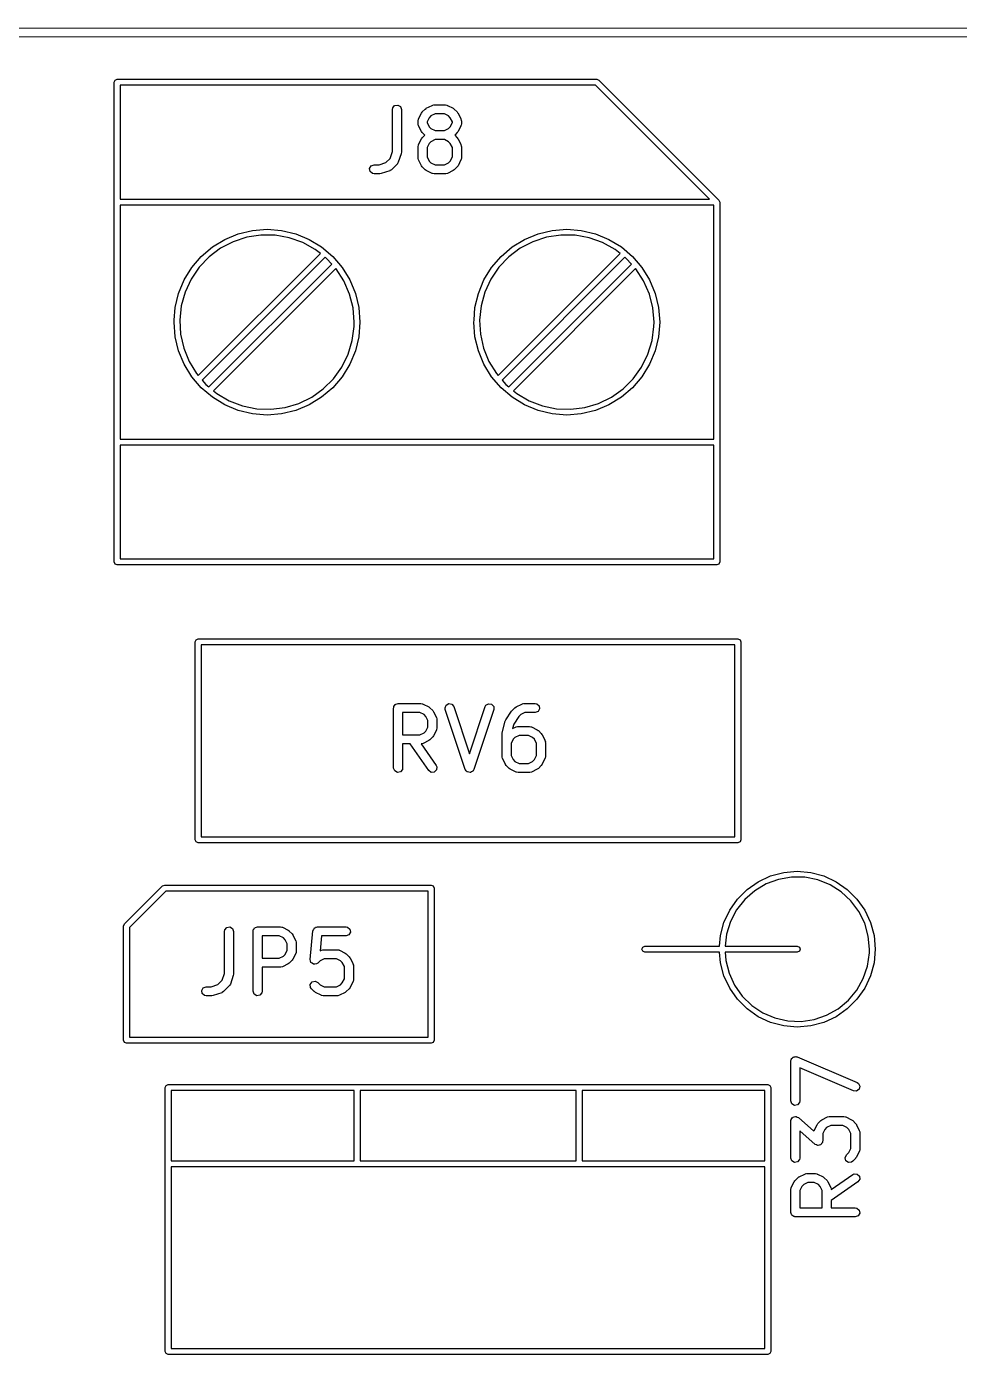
# Model space of a CAD drawing. Extents: x 10 to 287, y -200 to -10.
# Drawn here: x 110.45 to 126.01, y -58.83 to -36.68 of the extents above; entities that cross this region are included whole.
import ezdxf

# ---------------------------------------------------------------- set-up
doc = ezdxf.new("R2010")
doc.units = 0
doc.layers.add('BLACK', color=7, linetype='CONTINUOUS')

msp = doc.modelspace()

# ---------------------------------------------------------------- linework, layer by layer
at = {"layer": 'BLACK', "linetype": 'CONTINUOUS'}
for p, q in [((33.4913, -36.6809), (206.846, -36.7288)), ((206.771, -36.8788), (33.5663, -36.8309)), ((111.915, -37.611), (111.93, -37.5757)), ((111.915, -45.611), (111.915, -37.611)), ((111.93, -37.5757), (111.965, -37.561)), ((111.965, -37.561), (119.965, -37.561)), ((119.965, -37.561), (120, -37.5757)), ((120, -37.5757), (122, -39.5757)), ((112.015, -37.661), (112.015, -39.561)), ((119.944, -37.661), (112.015, -37.661)), ((121.844, -39.561), (119.944, -37.661)), ((116.557, -38.0634), (116.561, -38.0378)), ((116.557, -38.7655), (116.557, -38.0634)), ((116.561, -38.0378), (116.594, -37.9985)), ((116.594, -37.9985), (116.645, -37.9896)), ((116.645, -37.9896), (116.689, -38.0152)), ((116.689, -38.0152), (116.707, -38.0634)), ((116.707, -38.0634), (116.707, -38.7777)), ((117.055, -38.1056), (117.102, -38.058)), ((117.102, -38.058), (117.121, -38.0452)), ((117.121, -38.0452), (117.122, -38.044)), ((117.122, -38.044), (117.217, -37.9963)), ((117.217, -37.9963), (117.242, -37.9889)), ((117.242, -37.9889), (117.246, -37.99)), ((117.246, -37.99), (117.251, -37.9884)), ((117.251, -37.9884), (117.441, -37.9884)), ((117.441, -37.9884), (117.467, -37.9929)), ((117.467, -37.9929), (117.47, -37.9958)), ((117.47, -37.9958), (117.475, -37.9963)), ((117.475, -37.9963), (117.57, -38.044)), ((117.57, -38.044), (117.588, -38.0573)), ((117.588, -38.0573), (117.589, -38.058)), ((117.589, -38.058), (117.637, -38.1056)), ((116.985, -38.2539), (116.99, -38.2282)), ((116.985, -38.3015), (116.985, -38.2539)), ((116.987, -38.3057), (116.985, -38.3015)), ((116.986, -38.3101), (116.987, -38.3057)), ((116.993, -38.3351), (116.986, -38.3101)), ((116.99, -38.2282), (116.993, -38.2248)), ((116.993, -38.2204), (117.041, -38.1251)), ((116.993, -38.2248), (116.993, -38.2204)), ((117.041, -38.1251), (117.054, -38.1071)), ((117.054, -38.1071), (117.055, -38.1056)), ((117.169, -38.2031), (117.135, -38.2716)), ((117.135, -38.2716), (117.135, -38.2838)), ((117.135, -38.2838), (117.169, -38.3523)), ((117.2, -38.1727), (117.169, -38.2031)), ((117.268, -38.1384), (117.2, -38.1727)), ((117.423, -38.1384), (117.268, -38.1384)), ((117.492, -38.1727), (117.423, -38.1384)), ((117.522, -38.2031), (117.492, -38.1727)), ((117.557, -38.2716), (117.522, -38.2031)), ((117.522, -38.3523), (117.557, -38.2838)), ((117.557, -38.2838), (117.557, -38.2716)), ((117.637, -38.1056), (117.65, -38.124)), ((117.65, -38.124), (117.651, -38.1251)), ((117.651, -38.1251), (117.699, -38.2204)), ((117.699, -38.2204), (117.706, -38.2453)), ((117.707, -38.3015), (117.702, -38.3272)), ((117.706, -38.2453), (117.705, -38.2497)), ((117.705, -38.2497), (117.707, -38.2539)), ((117.707, -38.2539), (117.707, -38.3015)), ((117.041, -38.4303), (116.993, -38.3351)), ((117.042, -38.4314), (117.041, -38.4303)), ((117.041, -38.5537), (117.054, -38.5357)), ((117.055, -38.4498), (117.042, -38.4314)), ((117.054, -38.5357), (117.055, -38.5342)), ((117.097, -38.492), (117.055, -38.4498)), ((117.055, -38.5342), (117.097, -38.492)), ((117.169, -38.3523), (117.2, -38.3827)), ((117.2, -38.3827), (117.268, -38.417)), ((117.268, -38.417), (117.423, -38.417)), ((117.423, -38.417), (117.492, -38.3827)), ((117.492, -38.3827), (117.522, -38.3523)), ((117.637, -38.4498), (117.595, -38.492)), ((117.595, -38.492), (117.637, -38.5342)), ((117.638, -38.4483), (117.637, -38.4498)), ((117.637, -38.5342), (117.65, -38.5526)), ((117.651, -38.4303), (117.638, -38.4483)), ((117.699, -38.3351), (117.651, -38.4303)), ((117.702, -38.3272), (117.699, -38.3306)), ((117.699, -38.3306), (117.699, -38.3351)), ((116.985, -38.6825), (116.99, -38.6568)), ((116.985, -38.8729), (116.985, -38.6825)), ((116.99, -38.6568), (116.993, -38.6534)), ((116.993, -38.6489), (117.041, -38.5537)), ((116.993, -38.6534), (116.993, -38.6489)), ((117.169, -38.6317), (117.135, -38.7002)), ((117.135, -38.7002), (117.135, -38.8552)), ((117.2, -38.6013), (117.169, -38.6317)), ((117.268, -38.567), (117.2, -38.6013)), ((117.423, -38.567), (117.268, -38.567)), ((117.492, -38.6013), (117.423, -38.567)), ((117.522, -38.6317), (117.492, -38.6013)), ((117.557, -38.7002), (117.522, -38.6317)), ((117.557, -38.8552), (117.557, -38.7002)), ((117.65, -38.5526), (117.651, -38.5537)), ((117.651, -38.5537), (117.699, -38.6489)), ((117.699, -38.6489), (117.706, -38.6739)), ((117.706, -38.6739), (117.705, -38.6783)), ((117.705, -38.6783), (117.707, -38.6825)), ((117.707, -38.6825), (117.707, -38.8729)), ((116.334, -38.9884), (116.448, -38.9503)), ((116.448, -38.9503), (116.518, -38.8801)), ((116.518, -38.8801), (116.557, -38.7655)), ((116.637, -38.9736), (116.542, -39.0688)), ((116.639, -38.9695), (116.637, -38.9736)), ((116.643, -38.9672), (116.639, -38.9695)), ((116.655, -38.9443), (116.643, -38.9672)), ((116.703, -38.8014), (116.655, -38.9443)), ((116.707, -38.7777), (116.703, -38.7998)), ((116.703, -38.7998), (116.703, -38.8014)), ((116.987, -38.8772), (116.985, -38.8729)), ((116.986, -38.8815), (116.987, -38.8772)), ((116.993, -38.9065), (116.986, -38.8815)), ((117.041, -39.0017), (116.993, -38.9065)), ((117.135, -38.8552), (117.169, -38.9238)), ((117.169, -38.9238), (117.2, -38.9542)), ((117.2, -38.9542), (117.268, -38.9884)), ((117.423, -38.9884), (117.492, -38.9542)), ((117.492, -38.9542), (117.522, -38.9238)), ((117.522, -38.9238), (117.557, -38.8552)), ((117.699, -38.9065), (117.651, -39.0017)), ((117.702, -38.8986), (117.699, -38.902)), ((117.699, -38.902), (117.699, -38.9065)), ((117.707, -38.8729), (117.702, -38.8986)), ((116.177, -39.0504), (116.203, -39.006)), ((116.186, -39.1009), (116.177, -39.0504)), ((116.225, -39.1339), (116.186, -39.1009)), ((116.203, -39.006), (116.251, -38.9884)), ((116.251, -39.1384), (116.225, -39.1339)), ((116.251, -38.9884), (116.334, -38.9884)), ((116.346, -39.1384), (116.251, -39.1384)), ((116.347, -39.1379), (116.346, -39.1384)), ((116.37, -39.1346), (116.347, -39.1379)), ((116.513, -39.087), (116.37, -39.1346)), ((116.516, -39.0842), (116.513, -39.087)), ((116.521, -39.0838), (116.516, -39.0842)), ((116.542, -39.0688), (116.521, -39.0838)), ((117.042, -39.0029), (117.041, -39.0017)), ((117.055, -39.0212), (117.042, -39.0029)), ((117.102, -39.0688), (117.055, -39.0212)), ((117.104, -39.0695), (117.102, -39.0688)), ((117.122, -39.0829), (117.104, -39.0695)), ((117.217, -39.1305), (117.122, -39.0829)), ((117.222, -39.131), (117.217, -39.1305)), ((117.225, -39.1339), (117.222, -39.131)), ((117.251, -39.1384), (117.225, -39.1339)), ((117.441, -39.1384), (117.251, -39.1384)), ((117.268, -38.9884), (117.423, -38.9884)), ((117.445, -39.1369), (117.441, -39.1384)), ((117.45, -39.1379), (117.445, -39.1369)), ((117.475, -39.1305), (117.45, -39.1379)), ((117.57, -39.0829), (117.475, -39.1305)), ((117.571, -39.0817), (117.57, -39.0829)), ((117.589, -39.0688), (117.571, -39.0817)), ((117.637, -39.0212), (117.589, -39.0688)), ((117.638, -39.0197), (117.637, -39.0212)), ((117.651, -39.0017), (117.638, -39.0197)), ((112.015, -39.561), (121.844, -39.561)), ((122, -39.5757), (122.015, -39.611)), ((122.015, -39.611), (122.015, -45.611)), ((112.015, -39.661), (112.015, -43.561)), ((121.915, -39.661), (112.015, -39.661)), ((121.915, -43.561), (121.915, -39.661)), ((113.986, -40.1369), (114.223, -40.0801)), ((114.223, -40.0801), (114.465, -40.061)), ((114.465, -40.061), (114.707, -40.0801)), ((114.707, -40.0801), (114.944, -40.1369)), ((118.986, -40.1369), (119.223, -40.0801)), ((119.223, -40.0801), (119.465, -40.061)), ((119.465, -40.061), (119.707, -40.0801)), ((119.707, -40.0801), (119.944, -40.1369)), ((113.554, -40.3571), (113.761, -40.23)), ((113.901, -40.2698), (113.69, -40.3799)), ((113.761, -40.23), (113.986, -40.1369)), ((114.128, -40.1957), (113.901, -40.2698)), ((114.364, -40.1596), (114.128, -40.1957)), ((114.602, -40.1625), (114.364, -40.1596)), ((114.837, -40.2043), (114.602, -40.1625)), ((115.061, -40.2839), (114.837, -40.2043)), ((114.944, -40.1369), (115.169, -40.23)), ((115.27, -40.3992), (115.061, -40.2839)), ((115.169, -40.23), (115.376, -40.3571)), ((118.554, -40.3571), (118.761, -40.23)), ((118.901, -40.2698), (118.69, -40.3799)), ((118.761, -40.23), (118.986, -40.1369)), ((119.128, -40.1957), (118.901, -40.2698)), ((119.364, -40.1596), (119.128, -40.1957)), ((119.602, -40.1625), (119.364, -40.1596)), ((119.837, -40.2043), (119.602, -40.1625)), ((120.061, -40.2839), (119.837, -40.2043)), ((119.944, -40.1369), (120.169, -40.23)), ((120.27, -40.3992), (120.061, -40.2839)), ((120.169, -40.23), (120.376, -40.3571)), ((113.211, -40.7), (113.369, -40.515)), ((113.319, -42.5031), (115.355, -40.4662)), ((113.499, -40.523), (113.334, -40.6954)), ((113.369, -40.515), (113.554, -40.3571)), ((115.434, -40.5286), (113.385, -42.5789)), ((113.69, -40.3799), (113.499, -40.523)), ((115.355, -40.4662), (115.27, -40.3992)), ((115.376, -40.3571), (115.561, -40.515)), ((115.457, -40.5469), (115.434, -40.5286)), ((115.561, -40.515), (115.719, -40.7)), ((118.211, -40.7), (118.369, -40.515)), ((118.319, -42.5031), (120.356, -40.4667)), ((118.499, -40.523), (118.334, -40.6954)), ((118.369, -40.515), (118.554, -40.3571)), ((120.435, -40.5291), (118.385, -42.5789)), ((118.69, -40.3799), (118.499, -40.523)), ((120.356, -40.4667), (120.27, -40.3992)), ((120.376, -40.3571), (120.561, -40.515)), ((120.457, -40.5469), (120.435, -40.5291)), ((120.561, -40.515), (120.719, -40.7)), ((113.084, -40.9074), (113.211, -40.7)), ((113.334, -40.6954), (113.2, -40.8924)), ((113.497, -42.6917), (115.545, -40.6428)), ((115.612, -40.7169), (113.574, -42.7559)), ((115.545, -40.6428), (115.457, -40.5469)), ((115.618, -40.7233), (115.612, -40.7169)), ((115.747, -40.9235), (115.618, -40.7233)), ((115.719, -40.7), (115.846, -40.9074)), ((118.084, -40.9074), (118.211, -40.7)), ((118.334, -40.6954), (118.2, -40.8924)), ((118.497, -42.6917), (120.545, -40.6433)), ((120.612, -40.7174), (118.574, -42.7559)), ((120.545, -40.6433), (120.457, -40.5469)), ((120.618, -40.7233), (120.612, -40.7174)), ((120.747, -40.9235), (120.618, -40.7233)), ((120.719, -40.7), (120.846, -40.9074)), ((112.991, -41.1321), (113.084, -40.9074)), ((113.2, -40.8924), (113.1, -41.1086)), ((115.842, -41.1422), (115.747, -40.9235)), ((115.846, -40.9074), (115.939, -41.1321)), ((117.991, -41.1321), (118.084, -40.9074)), ((118.2, -40.8924), (118.1, -41.1086)), ((120.842, -41.1422), (120.747, -40.9235)), ((120.846, -40.9074), (120.939, -41.1321)), ((112.934, -41.3686), (112.991, -41.1321)), ((113.1, -41.1086), (113.036, -41.3384)), ((115.9, -41.3734), (115.842, -41.1422)), ((115.939, -41.1321), (115.996, -41.3686)), ((117.934, -41.3686), (117.991, -41.1321)), ((118.1, -41.1086), (118.036, -41.3384)), ((120.9, -41.3734), (120.842, -41.1422)), ((120.939, -41.1321), (120.996, -41.3686)), ((112.918, -41.5755), (112.934, -41.3686)), ((113.036, -41.3384), (113.01, -41.5755)), ((115.92, -41.611), (115.9, -41.3734)), ((115.996, -41.3686), (116.015, -41.611)), ((117.918, -41.5755), (117.934, -41.3686)), ((118.036, -41.3384), (118.01, -41.5755)), ((120.92, -41.611), (120.9, -41.3734)), ((120.996, -41.3686), (121.015, -41.611)), ((112.915, -41.611), (112.918, -41.5755)), ((112.934, -41.8535), (112.915, -41.611)), ((113.01, -41.5755), (113.024, -41.8135)), ((115.918, -41.6821), (115.92, -41.611)), ((116.015, -41.611), (115.996, -41.8535)), ((117.915, -41.611), (117.918, -41.5755)), ((117.934, -41.8535), (117.915, -41.611)), ((118.01, -41.5755), (118.024, -41.8135)), ((120.918, -41.6821), (120.92, -41.611)), ((121.015, -41.611), (120.996, -41.8535)), ((112.991, -42.09), (112.934, -41.8535)), ((113.024, -41.8135), (113.077, -42.0461)), ((115.887, -41.9185), (115.918, -41.6821)), ((115.996, -41.8535), (115.939, -42.09)), ((117.991, -42.09), (117.934, -41.8535)), ((118.024, -41.8135), (118.077, -42.0461)), ((120.887, -41.9185), (120.918, -41.6821)), ((120.996, -41.8535), (120.939, -42.09)), ((113.077, -42.0461), (113.166, -42.2671)), ((115.818, -42.1467), (115.887, -41.9185)), ((118.077, -42.0461), (118.166, -42.2671)), ((120.818, -42.1467), (120.887, -41.9185)), ((113.084, -42.3147), (112.991, -42.09)), ((113.166, -42.2671), (113.291, -42.4704)), ((115.712, -42.3604), (115.818, -42.1467)), ((115.939, -42.09), (115.846, -42.3147)), ((118.084, -42.3147), (117.991, -42.09)), ((118.166, -42.2671), (118.291, -42.4704)), ((120.712, -42.3604), (120.818, -42.1467)), ((120.939, -42.09), (120.846, -42.3147)), ((113.211, -42.5221), (113.084, -42.3147)), ((113.369, -42.7071), (113.211, -42.5221)), ((113.291, -42.4704), (113.319, -42.5031)), ((115.719, -42.5221), (115.561, -42.7071)), ((115.573, -42.554), (115.712, -42.3604)), ((115.846, -42.3147), (115.719, -42.5221)), ((118.211, -42.5221), (118.084, -42.3147)), ((118.369, -42.7071), (118.211, -42.5221)), ((118.291, -42.4704), (118.319, -42.5031)), ((120.719, -42.5221), (120.561, -42.7071)), ((120.573, -42.554), (120.712, -42.3604)), ((120.846, -42.3147), (120.719, -42.5221)), ((113.554, -42.865), (113.369, -42.7071)), ((113.385, -42.5789), (113.447, -42.6506)), ((113.447, -42.6506), (113.497, -42.6917)), ((115.21, -42.8608), (115.404, -42.7223)), ((115.561, -42.7071), (115.376, -42.865)), ((115.404, -42.7223), (115.573, -42.554)), ((118.554, -42.865), (118.369, -42.7071)), ((118.385, -42.5789), (118.447, -42.6506)), ((118.447, -42.6506), (118.497, -42.6917)), ((120.21, -42.8608), (120.404, -42.7223)), ((120.561, -42.7071), (120.376, -42.865)), ((120.404, -42.7223), (120.573, -42.554)), ((113.761, -42.9921), (113.554, -42.865)), ((113.574, -42.7559), (113.63, -42.8029)), ((113.63, -42.8029), (113.836, -42.9232)), ((113.836, -42.9232), (114.059, -43.0082)), ((114.768, -43.0342), (114.996, -42.9657)), ((114.996, -42.9657), (115.21, -42.8608)), ((115.376, -42.865), (115.169, -42.9921)), ((118.761, -42.9921), (118.554, -42.865)), ((118.574, -42.7559), (118.63, -42.8029)), ((118.63, -42.8029), (118.836, -42.9232)), ((118.836, -42.9232), (119.059, -43.0082)), ((119.768, -43.0342), (119.996, -42.9657)), ((119.996, -42.9657), (120.21, -42.8608)), ((120.376, -42.865), (120.169, -42.9921)), ((113.986, -43.0852), (113.761, -42.9921)), ((114.223, -43.142), (113.986, -43.0852)), ((114.059, -43.0082), (114.293, -43.0558)), ((114.465, -43.161), (114.223, -43.142)), ((114.293, -43.0558), (114.531, -43.0645)), ((114.707, -43.142), (114.465, -43.161)), ((114.531, -43.0645), (114.768, -43.0342)), ((114.944, -43.0852), (114.707, -43.142)), ((115.169, -42.9921), (114.944, -43.0852)), ((118.986, -43.0852), (118.761, -42.9921)), ((119.223, -43.142), (118.986, -43.0852)), ((119.059, -43.0082), (119.293, -43.0558)), ((119.465, -43.161), (119.223, -43.142)), ((119.293, -43.0558), (119.531, -43.0645)), ((119.707, -43.142), (119.465, -43.161)), ((119.531, -43.0645), (119.768, -43.0342)), ((119.944, -43.0852), (119.707, -43.142)), ((120.169, -42.9921), (119.944, -43.0852)), ((112.015, -43.561), (121.915, -43.561)), ((112.015, -43.661), (112.015, -45.561)), ((121.915, -43.661), (112.015, -43.661)), ((121.915, -45.561), (121.915, -43.661)), ((111.93, -45.6464), (111.915, -45.611)), ((112.015, -45.561), (121.915, -45.561)), ((122.015, -45.611), (122, -45.6464)), ((111.965, -45.661), (111.93, -45.6464)), ((121.965, -45.661), (111.965, -45.661)), ((122, -45.6464), (121.965, -45.661)), ((113.269, -46.946), (113.284, -46.9107)), ((113.269, -50.246), (113.269, -46.946)), ((113.284, -46.9107), (113.319, -46.896)), ((113.319, -46.896), (122.319, -46.896)), ((122.319, -46.896), (122.354, -46.9107)), ((122.354, -46.9107), (122.369, -46.946)), ((122.369, -46.946), (122.369, -50.246)), ((113.369, -46.996), (113.369, -50.196)), ((122.269, -46.996), (113.369, -46.996)), ((122.269, -50.196), (122.269, -46.996)), ((116.577, -48.0484), (116.579, -48.0387)), ((116.577, -49.0484), (116.577, -48.0484)), ((116.578, -48.0354), (116.58, -48.0325)), ((116.579, -48.0387), (116.578, -48.0354)), ((116.58, -48.0325), (116.582, -48.0228)), ((116.582, -48.0228), (116.594, -48.0078)), ((116.594, -48.0078), (116.604, -47.991)), ((116.604, -47.991), (116.61, -47.9887)), ((116.61, -47.9887), (116.615, -47.9835)), ((116.615, -47.9835), (116.634, -47.9801)), ((116.634, -47.9801), (116.652, -47.9734)), ((116.652, -47.9734), (117.033, -47.9734)), ((117.033, -47.9734), (117.059, -47.9779)), ((117.059, -47.9779), (117.062, -47.9808)), ((117.062, -47.9808), (117.067, -47.9813)), ((117.067, -47.9813), (117.162, -48.029)), ((117.162, -48.029), (117.18, -48.0423)), ((117.18, -48.0423), (117.181, -48.043)), ((117.181, -48.043), (117.229, -48.0906)), ((117.434, -48.0464), (117.453, -47.9987)), ((117.438, -48.0721), (117.434, -48.0464)), ((117.453, -47.9987), (117.498, -47.9742)), ((117.498, -47.9742), (117.549, -47.9845)), ((117.549, -47.9845), (117.58, -48.0247)), ((117.58, -48.0247), (117.843, -48.8113)), ((117.843, -48.8113), (118.105, -48.0247)), ((118.105, -48.0247), (118.117, -48.0018)), ((118.117, -48.0018), (118.161, -47.9749)), ((118.161, -47.9749), (118.212, -47.9825)), ((118.212, -47.9825), (118.246, -48.0209)), ((118.246, -48.0209), (118.247, -48.0721)), ((118.552, -48.0906), (118.599, -48.043)), ((118.599, -48.043), (118.618, -48.0302)), ((118.618, -48.0302), (118.619, -48.029)), ((118.619, -48.029), (118.714, -47.9813)), ((118.714, -47.9813), (118.739, -47.9739)), ((118.739, -47.9739), (118.743, -47.975)), ((118.743, -47.975), (118.747, -47.9734)), ((118.747, -47.9734), (118.938, -47.9734)), ((118.938, -47.9734), (118.964, -47.9779)), ((118.964, -47.9779), (119.003, -48.0109)), ((119.012, -48.0614), (118.986, -48.1059)), ((119.003, -48.0109), (119.012, -48.0614)), ((116.727, -48.1234), (116.727, -48.4972)), ((117.015, -48.1234), (116.727, -48.1234)), ((117.084, -48.1577), (117.015, -48.1234)), ((117.114, -48.1881), (117.084, -48.1577)), ((117.149, -48.2566), (117.114, -48.1881)), ((117.149, -48.3641), (117.149, -48.2566)), ((117.229, -48.0906), (117.242, -48.109)), ((117.242, -48.109), (117.243, -48.1101)), ((117.243, -48.1101), (117.291, -48.2054)), ((117.291, -48.2054), (117.298, -48.2303)), ((117.298, -48.2303), (117.297, -48.2347)), ((117.297, -48.2347), (117.299, -48.2389)), ((117.299, -48.2389), (117.299, -48.3818)), ((117.772, -49.0721), (117.438, -48.0721)), ((118.247, -48.0721), (117.914, -49.0721)), ((118.389, -48.4588), (118.437, -48.2683)), ((118.437, -48.2683), (118.447, -48.2453)), ((118.447, -48.2449), (118.542, -48.1021)), ((118.447, -48.2453), (118.447, -48.2449)), ((118.542, -48.1021), (118.55, -48.0938)), ((118.55, -48.0938), (118.552, -48.0906)), ((118.663, -48.1914), (118.579, -48.3173)), ((118.697, -48.1577), (118.663, -48.1914)), ((118.765, -48.1234), (118.697, -48.1577)), ((118.938, -48.1234), (118.765, -48.1234)), ((118.986, -48.1059), (118.938, -48.1234)), ((116.727, -48.4972), (117.015, -48.4972)), ((117.015, -48.4972), (117.084, -48.463)), ((117.084, -48.463), (117.114, -48.4326)), ((117.114, -48.4326), (117.149, -48.3641)), ((117.291, -48.4153), (117.243, -48.5105)), ((117.294, -48.4074), (117.291, -48.4108)), ((117.291, -48.4108), (117.291, -48.4153)), ((117.299, -48.3818), (117.294, -48.4074)), ((118.387, -48.477), (118.389, -48.4623)), ((118.387, -48.8579), (118.387, -48.477)), ((118.389, -48.4623), (118.389, -48.4588)), ((118.579, -48.3173), (118.56, -48.3914)), ((118.56, -48.3914), (118.619, -48.3623)), ((118.67, -48.5044), (118.601, -48.5386)), ((118.619, -48.3623), (118.644, -48.3549)), ((118.644, -48.3549), (118.648, -48.3559)), ((118.648, -48.3559), (118.652, -48.3544)), ((118.652, -48.3544), (118.843, -48.3544)), ((118.825, -48.5044), (118.67, -48.5044)), ((118.893, -48.5386), (118.825, -48.5044)), ((118.843, -48.3544), (118.868, -48.3589)), ((118.868, -48.3589), (118.872, -48.3618)), ((118.872, -48.3618), (118.876, -48.3623)), ((118.876, -48.3623), (118.971, -48.4099)), ((118.971, -48.4099), (118.989, -48.4233)), ((118.989, -48.4233), (118.991, -48.424)), ((118.991, -48.424), (119.039, -48.4716)), ((119.039, -48.4716), (119.051, -48.4899)), ((119.051, -48.4899), (119.053, -48.4911)), ((119.053, -48.4911), (119.1, -48.5863)), ((116.851, -48.6472), (116.727, -48.6472)), ((116.727, -48.6472), (116.727, -49.0484)), ((117.162, -49.0914), (116.851, -48.6472)), ((117.037, -48.6457), (117.034, -48.6469)), ((117.034, -48.6469), (117.285, -49.0054)), ((117.042, -48.6467), (117.037, -48.6457)), ((117.067, -48.6393), (117.042, -48.6467)), ((117.162, -48.5917), (117.067, -48.6393)), ((117.163, -48.5905), (117.162, -48.5917)), ((117.181, -48.5776), (117.163, -48.5905)), ((117.229, -48.53), (117.181, -48.5776)), ((117.23, -48.5285), (117.229, -48.53)), ((117.243, -48.5105), (117.23, -48.5285)), ((118.571, -48.569), (118.537, -48.6376)), ((118.537, -48.6376), (118.537, -48.8402)), ((118.601, -48.5386), (118.571, -48.569)), ((118.924, -48.569), (118.893, -48.5386)), ((118.958, -48.6376), (118.924, -48.569)), ((118.958, -48.8402), (118.958, -48.6376)), ((119.1, -48.5863), (119.108, -48.6113)), ((119.108, -48.6113), (119.107, -48.6156)), ((119.107, -48.6156), (119.108, -48.6199)), ((119.108, -48.6199), (119.108, -48.8579)), ((118.388, -48.8622), (118.387, -48.8579)), ((118.387, -48.8665), (118.388, -48.8622)), ((118.395, -48.8915), (118.387, -48.8665)), ((118.442, -48.9867), (118.395, -48.8915)), ((118.537, -48.8402), (118.571, -48.9088)), ((118.571, -48.9088), (118.601, -48.9392)), ((118.601, -48.9392), (118.67, -48.9734)), ((118.825, -48.9734), (118.893, -48.9392)), ((118.893, -48.9392), (118.924, -48.9088)), ((118.924, -48.9088), (118.958, -48.8402)), ((119.1, -48.8915), (119.053, -48.9867)), ((119.101, -48.887), (119.1, -48.8915)), ((119.104, -48.8836), (119.101, -48.887)), ((119.108, -48.8579), (119.104, -48.8836)), ((116.595, -49.0966), (116.577, -49.0484)), ((116.639, -49.1223), (116.595, -49.0966)), ((116.69, -49.1134), (116.639, -49.1223)), ((116.723, -49.0741), (116.69, -49.1134)), ((116.727, -49.0484), (116.723, -49.0741)), ((117.204, -49.1209), (117.162, -49.0914)), ((117.255, -49.1164), (117.204, -49.1209)), ((117.292, -49.0801), (117.255, -49.1164)), ((117.285, -49.0054), (117.296, -49.029)), ((117.296, -49.029), (117.292, -49.0801)), ((117.773, -49.0738), (117.772, -49.0721)), ((117.773, -49.076), (117.773, -49.0738)), ((117.789, -49.0938), (117.773, -49.076)), ((117.803, -49.1123), (117.789, -49.0938)), ((117.806, -49.1128), (117.803, -49.1123)), ((117.807, -49.1144), (117.806, -49.1128)), ((117.83, -49.1179), (117.807, -49.1144)), ((117.854, -49.1226), (117.83, -49.1179)), ((117.856, -49.1216), (117.854, -49.1226)), ((117.858, -49.1219), (117.856, -49.1216)), ((117.878, -49.1095), (117.858, -49.1219)), ((117.899, -49.0982), (117.878, -49.1095)), ((117.9, -49.0962), (117.899, -49.0982)), ((117.901, -49.095), (117.9, -49.0962)), ((117.914, -49.0721), (117.901, -49.095)), ((118.443, -48.9879), (118.442, -48.9867)), ((118.456, -49.0062), (118.443, -48.9879)), ((118.504, -49.0538), (118.456, -49.0062)), ((118.505, -49.0545), (118.504, -49.0538)), ((118.523, -49.0679), (118.505, -49.0545)), ((118.619, -49.1155), (118.523, -49.0679)), ((118.623, -49.116), (118.619, -49.1155)), ((118.627, -49.1189), (118.623, -49.116)), ((118.652, -49.1234), (118.627, -49.1189)), ((118.843, -49.1234), (118.652, -49.1234)), ((118.67, -48.9734), (118.825, -48.9734)), ((118.847, -49.1219), (118.843, -49.1234)), ((118.851, -49.1229), (118.847, -49.1219)), ((118.876, -49.1155), (118.851, -49.1229)), ((118.971, -49.0679), (118.876, -49.1155)), ((118.973, -49.0667), (118.971, -49.0679)), ((118.991, -49.0538), (118.973, -49.0667)), ((119.039, -49.0062), (118.991, -49.0538)), ((119.053, -48.9867), (119.039, -49.0047)), ((119.039, -49.0047), (119.039, -49.0062)), ((113.284, -50.2814), (113.269, -50.246)), ((113.369, -50.196), (122.269, -50.196)), ((122.369, -50.246), (122.354, -50.2814)), ((113.319, -50.296), (113.284, -50.2814)), ((122.319, -50.296), (113.319, -50.296)), ((122.354, -50.2814), (122.319, -50.296)), ((122.659, -50.9442), (122.864, -50.8484)), ((122.997, -50.9059), (122.79, -50.9823)), ((122.864, -50.8484), (123.083, -50.7897)), ((123.214, -50.8686), (122.997, -50.9059)), ((123.083, -50.7897), (123.309, -50.77)), ((123.435, -50.8715), (123.214, -50.8686)), ((123.309, -50.77), (123.535, -50.7897)), ((123.651, -50.9145), (123.435, -50.8715)), ((123.535, -50.7897), (123.753, -50.8484)), ((123.856, -50.9962), (123.651, -50.9145)), ((123.753, -50.8484), (123.959, -50.9442)), ((112.089, -51.6496), (112.724, -51.0146)), ((112.78, -51.1), (112.174, -51.7057)), ((112.724, -51.0146), (112.759, -51)), ((112.759, -51), (117.204, -51)), ((117.154, -51.1), (112.78, -51.1)), ((117.154, -53.54), (117.154, -51.1)), ((117.204, -51), (117.239, -51.0146)), ((117.239, -51.0146), (117.254, -51.05)), ((117.254, -51.05), (117.254, -53.59)), ((122.313, -51.2344), (122.473, -51.0741)), ((122.601, -51.095), (122.435, -51.2404)), ((122.473, -51.0741), (122.659, -50.9442)), ((122.79, -50.9823), (122.601, -51.095)), ((124.043, -51.1139), (123.856, -50.9962)), ((123.959, -50.9442), (124.144, -51.0741)), ((124.204, -51.2636), (124.043, -51.1139)), ((124.144, -51.0741), (124.305, -51.2344)), ((122.183, -51.42), (122.313, -51.2344)), ((122.435, -51.2404), (122.298, -51.4136)), ((124.336, -51.4403), (124.204, -51.2636)), ((124.305, -51.2344), (124.435, -51.42)), ((122.087, -51.6254), (122.183, -51.42)), ((122.298, -51.4136), (122.195, -51.6088)), ((124.434, -51.6381), (124.336, -51.4403)), ((124.435, -51.42), (124.53, -51.6254)), ((112.074, -51.685), (112.089, -51.6496)), ((112.074, -53.59), (112.074, -51.685)), ((112.174, -51.7057), (112.174, -53.54)), ((113.756, -51.7724), (113.76, -51.7467)), ((113.756, -52.4745), (113.756, -51.7724)), ((113.76, -51.7467), (113.793, -51.7074)), ((113.793, -51.7074), (113.844, -51.6985)), ((113.844, -51.6985), (113.888, -51.7242)), ((113.888, -51.7242), (113.906, -51.7724)), ((113.906, -51.7724), (113.906, -52.4867)), ((114.232, -51.7724), (114.233, -51.7626)), ((114.232, -52.7724), (114.232, -51.7724)), ((114.233, -51.7594), (114.235, -51.7565)), ((114.233, -51.7626), (114.233, -51.7594)), ((114.235, -51.7565), (114.236, -51.7467)), ((114.236, -51.7467), (114.249, -51.7318)), ((114.249, -51.7318), (114.259, -51.7149)), ((114.259, -51.7149), (114.265, -51.7126)), ((114.265, -51.7126), (114.269, -51.7074)), ((114.269, -51.7074), (114.288, -51.704)), ((114.288, -51.704), (114.307, -51.6974)), ((114.307, -51.6974), (114.688, -51.6974)), ((114.688, -51.6974), (114.713, -51.7019)), ((114.713, -51.7019), (114.717, -51.7048)), ((114.717, -51.7048), (114.721, -51.7053)), ((114.721, -51.7053), (114.816, -51.7529)), ((114.816, -51.7529), (114.834, -51.7663)), ((114.834, -51.7663), (114.836, -51.767)), ((114.836, -51.767), (114.884, -51.8146)), ((114.884, -51.8146), (114.896, -51.833)), ((115.184, -52.2411), (115.232, -51.7649)), ((115.232, -51.7649), (115.233, -51.7611)), ((115.233, -51.7594), (115.234, -51.7567)), ((115.233, -51.7611), (115.233, -51.7594)), ((115.234, -51.7567), (115.239, -51.7398)), ((115.239, -51.7398), (115.251, -51.7287)), ((115.251, -51.7287), (115.259, -51.7149)), ((115.259, -51.7149), (115.268, -51.7113)), ((115.268, -51.7113), (115.276, -51.704)), ((115.276, -51.704), (115.292, -51.7028)), ((115.292, -51.7028), (115.307, -51.6974)), ((115.307, -51.6974), (115.783, -51.6974)), ((115.783, -51.6974), (115.809, -51.7019)), ((115.809, -51.7019), (115.848, -51.7349)), ((115.857, -51.7854), (115.831, -51.8298)), ((115.848, -51.7349), (115.857, -51.7854)), ((122.029, -51.8443), (122.087, -51.6254)), ((122.13, -51.8194), (122.106, -52.02)), ((122.195, -51.6088), (122.13, -51.8194)), ((124.494, -51.8504), (124.434, -51.6381)), ((124.53, -51.6254), (124.589, -51.8443)), ((114.382, -51.8474), (114.382, -52.2212)), ((114.67, -51.8474), (114.382, -51.8474)), ((114.738, -51.8816), (114.67, -51.8474)), ((114.769, -51.912), (114.738, -51.8816)), ((114.803, -51.9806), (114.769, -51.912)), ((114.803, -52.088), (114.803, -51.9806)), ((114.896, -51.833), (114.898, -51.8341)), ((114.898, -51.8341), (114.945, -51.9293)), ((114.945, -51.9293), (114.953, -51.9543)), ((114.953, -51.9543), (114.952, -51.9586)), ((114.952, -51.9586), (114.953, -51.9629)), ((114.953, -51.9629), (114.953, -52.1057)), ((115.375, -51.8474), (115.35, -52.0956)), ((115.783, -51.8474), (115.375, -51.8474)), ((115.831, -51.8298), (115.783, -51.8474)), ((120.719, -52.07), (120.734, -52.0346)), ((120.734, -52.0346), (120.769, -52.02)), ((120.769, -52.02), (122.013, -52.02)), ((122.013, -52.02), (122.029, -51.8443)), ((122.106, -52.02), (123.309, -52.02)), ((123.309, -52.02), (123.344, -52.0346)), ((123.344, -52.0346), (123.359, -52.07)), ((124.514, -52.07), (124.494, -51.8504)), ((124.589, -51.8443), (124.609, -52.07)), ((114.382, -52.2212), (114.67, -52.2212)), ((114.67, -52.2212), (114.738, -52.1869)), ((114.738, -52.1869), (114.769, -52.1565)), ((114.769, -52.1565), (114.803, -52.088)), ((114.884, -52.254), (114.836, -52.3016)), ((114.898, -52.2345), (114.884, -52.2525)), ((114.884, -52.2525), (114.884, -52.254)), ((114.945, -52.1393), (114.898, -52.2345)), ((114.946, -52.1348), (114.945, -52.1393)), ((114.949, -52.1314), (114.946, -52.1348)), ((114.953, -52.1057), (114.949, -52.1314)), ((115.185, -52.2416), (115.184, -52.2411)), ((115.184, -52.242), (115.185, -52.2416)), ((115.191, -52.2664), (115.184, -52.242)), ((115.197, -52.2908), (115.191, -52.2664)), ((115.351, -52.2626), (115.312, -52.3016)), ((115.35, -52.0956), (115.368, -52.0863)), ((115.42, -52.2283), (115.351, -52.2626)), ((115.368, -52.0863), (115.393, -52.0788)), ((115.393, -52.0788), (115.398, -52.0799)), ((115.398, -52.0799), (115.402, -52.0783)), ((115.402, -52.0783), (115.64, -52.0783)), ((115.622, -52.2283), (115.42, -52.2283)), ((115.691, -52.2626), (115.622, -52.2283)), ((115.64, -52.0783), (115.666, -52.0829)), ((115.666, -52.0829), (115.669, -52.0857)), ((115.669, -52.0857), (115.674, -52.0863)), ((115.674, -52.0863), (115.769, -52.1339)), ((115.721, -52.293), (115.691, -52.2626)), ((115.769, -52.1339), (115.787, -52.1472)), ((115.787, -52.1472), (115.788, -52.1479)), ((115.788, -52.1479), (115.836, -52.1955)), ((115.836, -52.1955), (115.849, -52.2139)), ((115.849, -52.2139), (115.85, -52.215)), ((115.85, -52.215), (115.898, -52.3103)), ((120.734, -52.1054), (120.719, -52.07)), ((120.769, -52.12), (120.734, -52.1054)), ((122.013, -52.12), (120.769, -52.12)), ((122.029, -52.2957), (122.013, -52.12)), ((123.309, -52.12), (122.109, -52.12)), ((122.109, -52.12), (122.119, -52.2585)), ((122.119, -52.2585), (122.173, -52.4723)), ((123.344, -52.1054), (123.309, -52.12)), ((123.359, -52.07), (123.344, -52.1054)), ((124.481, -52.3513), (124.512, -52.1331)), ((124.512, -52.1331), (124.514, -52.07)), ((124.609, -52.07), (124.589, -52.2957)), ((113.717, -52.589), (113.756, -52.4745)), ((113.906, -52.4867), (113.902, -52.5087)), ((114.688, -52.3712), (114.382, -52.3712)), ((114.382, -52.3712), (114.382, -52.7724)), ((114.692, -52.3697), (114.688, -52.3712)), ((114.696, -52.3707), (114.692, -52.3697)), ((114.721, -52.3633), (114.696, -52.3707)), ((114.816, -52.3157), (114.721, -52.3633)), ((114.818, -52.3145), (114.816, -52.3157)), ((114.836, -52.3016), (114.818, -52.3145)), ((115.198, -52.2911), (115.197, -52.2908)), ((115.198, -52.2916), (115.198, -52.2911)), ((115.218, -52.306), (115.198, -52.2916)), ((115.239, -52.3208), (115.218, -52.306)), ((115.24, -52.321), (115.239, -52.3207)), ((115.239, -52.3207), (115.239, -52.3208)), ((115.265, -52.3188), (115.24, -52.321)), ((115.29, -52.3169), (115.265, -52.3188)), ((115.291, -52.3165), (115.29, -52.3166)), ((115.29, -52.3166), (115.29, -52.3169)), ((115.312, -52.3016), (115.291, -52.3165)), ((115.756, -52.3615), (115.721, -52.293)), ((115.756, -52.5642), (115.756, -52.3615)), ((115.898, -52.3103), (115.905, -52.3352)), ((115.905, -52.3352), (115.904, -52.3396)), ((115.904, -52.3396), (115.906, -52.3438)), ((115.906, -52.3438), (115.906, -52.5819)), ((122.087, -52.5146), (122.029, -52.2957)), ((122.173, -52.4723), (122.265, -52.6726)), ((124.41, -52.5602), (124.481, -52.3513)), ((124.589, -52.2957), (124.53, -52.5146)), ((113.401, -52.7149), (113.45, -52.6974)), ((113.45, -52.6974), (113.533, -52.6974)), ((113.533, -52.6974), (113.647, -52.6592)), ((113.647, -52.6592), (113.717, -52.589)), ((113.836, -52.6826), (113.741, -52.7778)), ((113.838, -52.6785), (113.836, -52.6826)), ((113.842, -52.6761), (113.838, -52.6785)), ((113.854, -52.6532), (113.842, -52.6761)), ((113.902, -52.5104), (113.854, -52.6532)), ((113.902, -52.5087), (113.902, -52.5104)), ((115.187, -52.6577), (115.216, -52.6157)), ((115.191, -52.7088), (115.187, -52.6577)), ((115.206, -52.7302), (115.191, -52.7088)), ((115.216, -52.6157), (115.266, -52.6024)), ((115.266, -52.6024), (115.312, -52.6241)), ((115.312, -52.6241), (115.351, -52.6631)), ((115.351, -52.6631), (115.42, -52.6974)), ((115.42, -52.6974), (115.622, -52.6974)), ((115.622, -52.6974), (115.691, -52.6631)), ((115.691, -52.6631), (115.721, -52.6327)), ((115.721, -52.6327), (115.756, -52.5642)), ((115.85, -52.7107), (115.837, -52.7287)), ((115.898, -52.6154), (115.85, -52.7107)), ((115.901, -52.6076), (115.898, -52.611)), ((115.898, -52.611), (115.898, -52.6154)), ((115.906, -52.5819), (115.901, -52.6076)), ((122.183, -52.72), (122.087, -52.5146)), ((122.265, -52.6726), (122.392, -52.8527)), ((124.302, -52.7526), (124.41, -52.5602)), ((124.53, -52.5146), (124.435, -52.72)), ((113.376, -52.7594), (113.401, -52.7149)), ((113.385, -52.8099), (113.376, -52.7594)), ((113.424, -52.8429), (113.385, -52.8099)), ((113.45, -52.8474), (113.424, -52.8429)), ((113.545, -52.8474), (113.45, -52.8474)), ((113.546, -52.8468), (113.545, -52.8474)), ((113.569, -52.8435), (113.546, -52.8468)), ((113.711, -52.7959), (113.569, -52.8435)), ((113.715, -52.7931), (113.711, -52.7959)), ((113.719, -52.7927), (113.715, -52.7931)), ((113.741, -52.7778), (113.719, -52.7927)), ((114.249, -52.8206), (114.232, -52.7724)), ((114.294, -52.8462), (114.249, -52.8206)), ((114.344, -52.8373), (114.294, -52.8462)), ((114.377, -52.798), (114.344, -52.8373)), ((114.382, -52.7724), (114.377, -52.798)), ((115.254, -52.7778), (115.206, -52.7302)), ((115.255, -52.7785), (115.254, -52.7778)), ((115.273, -52.7918), (115.255, -52.7785)), ((115.368, -52.8395), (115.273, -52.7918)), ((115.373, -52.84), (115.368, -52.8395)), ((115.376, -52.8429), (115.373, -52.84)), ((115.402, -52.8474), (115.376, -52.8429)), ((115.64, -52.8474), (115.402, -52.8474)), ((115.644, -52.8458), (115.64, -52.8474)), ((115.649, -52.8469), (115.644, -52.8458)), ((115.674, -52.8395), (115.649, -52.8469)), ((115.769, -52.7918), (115.674, -52.8395)), ((115.77, -52.7907), (115.769, -52.7918)), ((115.788, -52.7778), (115.77, -52.7907)), ((115.836, -52.7302), (115.788, -52.7778)), ((115.837, -52.7287), (115.836, -52.7302)), ((122.313, -52.9056), (122.183, -52.72)), ((122.473, -53.0659), (122.313, -52.9056)), ((122.392, -52.8527), (122.55, -53.0066)), ((123.991, -53.0632), (124.161, -52.9222)), ((124.305, -52.9056), (124.144, -53.0659)), ((124.161, -52.9222), (124.302, -52.7526)), ((124.435, -52.72), (124.305, -52.9056)), ((122.659, -53.1958), (122.473, -53.0659)), ((122.55, -53.0066), (122.734, -53.1291)), ((122.734, -53.1291), (122.936, -53.2162)), ((123.799, -53.171), (123.991, -53.0632)), ((124.144, -53.0659), (123.959, -53.1958)), ((122.864, -53.2916), (122.659, -53.1958)), ((123.083, -53.3502), (122.864, -53.2916)), ((122.936, -53.2162), (123.152, -53.2648)), ((123.309, -53.37), (123.083, -53.3502)), ((123.152, -53.2648), (123.372, -53.2735)), ((123.535, -53.3502), (123.309, -53.37)), ((123.372, -53.2735), (123.59, -53.2418)), ((123.753, -53.2916), (123.535, -53.3502)), ((123.59, -53.2418), (123.799, -53.171)), ((123.959, -53.1958), (123.753, -53.2916)), ((112.089, -53.6254), (112.074, -53.59)), ((112.174, -53.54), (117.154, -53.54)), ((117.254, -53.59), (117.239, -53.6254)), ((112.124, -53.64), (112.089, -53.6254)), ((117.204, -53.64), (112.124, -53.64)), ((117.239, -53.6254), (117.204, -53.64)), ((123.202, -53.9355), (123.207, -53.9098)), ((123.202, -54.6021), (123.202, -53.9355)), ((123.207, -53.9098), (123.213, -53.903)), ((123.213, -53.903), (123.215, -53.8944)), ((123.215, -53.8944), (123.229, -53.8839)), ((123.229, -53.8839), (123.24, -53.8705)), ((123.24, -53.8705), (123.249, -53.869)), ((123.249, -53.869), (123.256, -53.8637)), ((123.256, -53.8637), (123.273, -53.8647)), ((123.273, -53.8647), (123.29, -53.8616)), ((123.29, -53.8616), (123.298, -53.866)), ((123.298, -53.866), (123.307, -53.8665)), ((123.307, -53.8665), (124.307, -54.2951)), ((124.248, -54.433), (123.352, -54.0492)), ((123.352, -54.0492), (123.352, -54.6021)), ((112.769, -54.3796), (112.784, -54.3443)), ((112.769, -58.7796), (112.769, -54.3796)), ((112.784, -54.3443), (112.819, -54.3296)), ((112.819, -54.3296), (122.819, -54.3296)), ((112.869, -54.4296), (112.869, -55.5996)), ((115.919, -54.4296), (112.869, -54.4296)), ((115.919, -55.5996), (115.919, -54.4296)), ((116.019, -54.4296), (116.019, -55.5996)), ((119.619, -54.4296), (116.019, -54.4296)), ((119.619, -55.5996), (119.619, -54.4296)), ((119.719, -54.4296), (119.719, -55.5996)), ((122.769, -54.4296), (119.719, -54.4296)), ((122.769, -55.5996), (122.769, -54.4296)), ((122.819, -54.3296), (122.854, -54.3443)), ((122.854, -54.3443), (122.869, -54.3796)), ((122.869, -54.3796), (122.869, -58.7796)), ((124.299, -54.4358), (124.248, -54.433)), ((124.34, -54.4051), (124.299, -54.4358)), ((124.307, -54.2951), (124.329, -54.3094)), ((124.329, -54.3094), (124.352, -54.3552)), ((124.352, -54.3552), (124.34, -54.4051)), ((123.22, -54.6504), (123.202, -54.6021)), ((123.264, -54.676), (123.22, -54.6504)), ((123.315, -54.6671), (123.264, -54.676)), ((123.348, -54.6278), (123.315, -54.6671)), ((123.352, -54.6021), (123.348, -54.6278)), ((123.202, -54.9355), (123.204, -54.9244)), ((123.204, -54.9209), (123.205, -54.9183)), ((123.204, -54.9244), (123.204, -54.9209)), ((123.205, -54.9183), (123.207, -54.9098)), ((123.207, -54.9098), (123.22, -54.8943)), ((123.22, -54.8943), (123.23, -54.877)), ((123.23, -54.877), (123.236, -54.8751)), ((123.236, -54.8751), (123.24, -54.8705)), ((123.24, -54.8705), (123.26, -54.867)), ((123.26, -54.867), (123.279, -54.8605)), ((123.279, -54.8605), (123.285, -54.8627)), ((123.285, -54.8627), (123.29, -54.8616)), ((123.29, -54.8616), (123.308, -54.8717)), ((123.308, -54.8717), (123.327, -54.879)), ((123.327, -54.879), (123.587, -55.1065)), ((123.701, -54.9301), (123.719, -54.9172)), ((123.719, -54.9172), (123.72, -54.916)), ((123.72, -54.916), (123.815, -54.8684)), ((123.815, -54.8684), (123.84, -54.861)), ((123.84, -54.861), (123.845, -54.862)), ((123.845, -54.862), (123.849, -54.8605)), ((123.849, -54.8605), (124.087, -54.8605)), ((124.087, -54.8605), (124.113, -54.865)), ((124.113, -54.865), (124.116, -54.8679)), ((124.116, -54.8679), (124.12, -54.8684)), ((124.12, -54.8684), (124.216, -54.916)), ((124.216, -54.916), (124.234, -54.9294)), ((123.202, -55.5545), (123.202, -54.9355)), ((123.609, -55.3253), (123.352, -55.1008)), ((123.352, -55.1008), (123.352, -55.5545)), ((123.587, -55.1065), (123.588, -55.1003)), ((123.588, -55.1003), (123.591, -55.0969)), ((123.591, -55.0924), (123.639, -54.9972)), ((123.591, -55.0969), (123.591, -55.0924)), ((123.639, -54.9972), (123.652, -54.9792)), ((123.652, -54.9792), (123.653, -54.9777)), ((123.653, -54.9777), (123.701, -54.9301)), ((123.768, -55.0751), (123.733, -55.1437)), ((123.733, -55.1437), (123.733, -55.2688)), ((123.798, -55.0447), (123.768, -55.0751)), ((123.867, -55.0105), (123.798, -55.0447)), ((124.069, -55.0105), (123.867, -55.0105)), ((124.138, -55.0447), (124.069, -55.0105)), ((124.168, -55.0751), (124.138, -55.0447)), ((124.202, -55.1437), (124.168, -55.0751)), ((124.202, -55.394), (124.202, -55.1437)), ((124.234, -54.9294), (124.235, -54.9301)), ((124.235, -54.9301), (124.283, -54.9777)), ((124.283, -54.9777), (124.296, -54.996)), ((124.296, -54.996), (124.297, -54.9972)), ((124.297, -54.9972), (124.344, -55.0924)), ((124.344, -55.0924), (124.352, -55.1174)), ((124.352, -55.1174), (124.351, -55.1217)), ((124.351, -55.1217), (124.352, -55.126)), ((124.352, -55.126), (124.352, -55.4117)), ((123.628, -55.3326), (123.609, -55.3253)), ((123.645, -55.3427), (123.628, -55.3326)), ((123.651, -55.3416), (123.645, -55.3427)), ((123.657, -55.3438), (123.651, -55.3416)), ((123.676, -55.3373), (123.657, -55.3438)), ((123.696, -55.3338), (123.676, -55.3373)), ((123.7, -55.3292), (123.696, -55.3338)), ((123.705, -55.3272), (123.7, -55.3292)), ((123.716, -55.3099), (123.705, -55.3272)), ((123.729, -55.2945), (123.716, -55.3099)), ((123.73, -55.286), (123.729, -55.2945)), ((123.732, -55.2834), (123.73, -55.286)), ((123.733, -55.2688), (123.731, -55.2799)), ((123.731, -55.2799), (123.732, -55.2834)), ((123.22, -55.6027), (123.202, -55.5545)), ((123.348, -55.5802), (123.315, -55.6195)), ((123.352, -55.5545), (123.348, -55.5802)), ((124.107, -55.548), (124.129, -55.5015)), ((124.121, -55.5975), (124.107, -55.548)), ((124.129, -55.5015), (124.168, -55.4625)), ((124.168, -55.4625), (124.202, -55.394)), ((124.283, -55.5599), (124.235, -55.6076)), ((124.297, -55.5404), (124.283, -55.5585)), ((124.283, -55.5585), (124.283, -55.5599)), ((124.344, -55.4452), (124.297, -55.5404)), ((124.345, -55.4408), (124.344, -55.4452)), ((124.348, -55.4373), (124.345, -55.4408)), ((124.352, -55.4117), (124.348, -55.4373)), ((112.869, -55.5996), (115.919, -55.5996)), ((122.769, -55.6996), (112.869, -55.6996)), ((112.869, -55.6996), (112.869, -58.7296)), ((116.019, -55.5996), (119.619, -55.5996)), ((119.719, -55.5996), (122.769, -55.5996)), ((122.769, -58.7296), (122.769, -55.6996)), ((123.264, -55.6284), (123.22, -55.6027)), ((123.315, -55.6195), (123.264, -55.6284)), ((123.434, -55.8208), (123.459, -55.8133)), ((123.459, -55.8133), (123.464, -55.8144)), ((123.464, -55.8144), (123.468, -55.8129)), ((123.468, -55.8129), (123.611, -55.8129)), ((123.611, -55.8129), (123.636, -55.8174)), ((124.163, -55.627), (124.121, -55.5975)), ((124.214, -55.6225), (124.163, -55.627)), ((124.235, -55.6076), (124.214, -55.6225)), ((123.21, -56.0448), (123.258, -55.9496)), ((123.258, -55.9496), (123.271, -55.9315)), ((123.271, -55.9315), (123.272, -55.9301)), ((123.272, -55.9301), (123.32, -55.8824)), ((123.32, -55.8824), (123.338, -55.8696)), ((123.338, -55.8696), (123.339, -55.8684)), ((123.339, -55.8684), (123.434, -55.8208)), ((123.387, -56.0275), (123.352, -56.096)), ((123.417, -55.9971), (123.387, -56.0275)), ((123.486, -55.9629), (123.417, -55.9971)), ((123.593, -55.9629), (123.486, -55.9629)), ((123.662, -55.9971), (123.593, -55.9629)), ((123.636, -55.8174), (123.64, -55.8203)), ((123.64, -55.8203), (123.644, -55.8208)), ((123.644, -55.8208), (123.739, -55.8684)), ((123.692, -56.0275), (123.662, -55.9971)), ((123.726, -56.096), (123.692, -56.0275)), ((123.739, -55.8684), (123.758, -55.8818)), ((123.758, -55.8818), (123.759, -55.8824)), ((123.759, -55.8824), (123.807, -55.9301)), ((123.807, -55.9301), (123.819, -55.9484)), ((123.819, -55.9484), (123.821, -55.9496)), ((123.821, -55.9496), (123.868, -56.0448)), ((123.876, -56.0774), (124.234, -55.8264)), ((124.32, -55.9493), (123.876, -56.2602)), ((124.234, -55.8264), (124.258, -55.8154)), ((124.258, -55.8154), (124.309, -55.8199)), ((124.309, -55.8199), (124.345, -55.8562)), ((124.35, -55.9073), (124.32, -55.9493)), ((124.345, -55.8562), (124.35, -55.9073)), ((123.202, -56.0783), (123.207, -56.0527)), ((123.202, -56.4593), (123.202, -56.0783)), ((123.207, -56.0527), (123.21, -56.0492)), ((123.21, -56.0492), (123.21, -56.0448)), ((123.352, -56.096), (123.352, -56.3843)), ((123.726, -56.3843), (123.726, -56.096)), ((123.868, -56.0448), (123.876, -56.0698)), ((123.876, -56.0698), (123.875, -56.0741)), ((123.875, -56.0741), (123.876, -56.0774)), ((123.209, -56.4776), (123.202, -56.4593)), ((123.212, -56.4968), (123.209, -56.4776)), ((123.352, -56.3843), (123.726, -56.3843)), ((123.876, -56.2602), (123.876, -56.3843)), ((123.876, -56.3843), (124.277, -56.3843)), ((124.277, -56.3843), (124.303, -56.3888)), ((124.303, -56.3888), (124.342, -56.4218)), ((124.351, -56.4723), (124.326, -56.5167)), ((124.342, -56.4218), (124.351, -56.4723)), ((123.218, -56.5011), (123.212, -56.4968)), ((123.22, -56.5075), (123.218, -56.5011)), ((123.237, -56.5172), (123.22, -56.5075)), ((123.252, -56.5298), (123.237, -56.5172)), ((123.261, -56.5315), (123.252, -56.5298)), ((123.264, -56.5331), (123.261, -56.5315)), ((123.268, -56.5326), (123.264, -56.5331)), ((123.277, -56.5343), (123.268, -56.5326)), ((124.277, -56.5343), (123.277, -56.5343)), ((124.326, -56.5167), (124.277, -56.5343)), ((112.784, -58.815), (112.769, -58.7796)), ((112.819, -58.8296), (112.784, -58.815)), ((122.819, -58.8296), (112.819, -58.8296)), ((112.869, -58.7296), (122.769, -58.7296)), ((122.854, -58.815), (122.819, -58.8296)), ((122.869, -58.7796), (122.854, -58.815))]:
    msp.add_line(p, q, dxfattribs=at)

doc.saveas('drawing.dxf')
